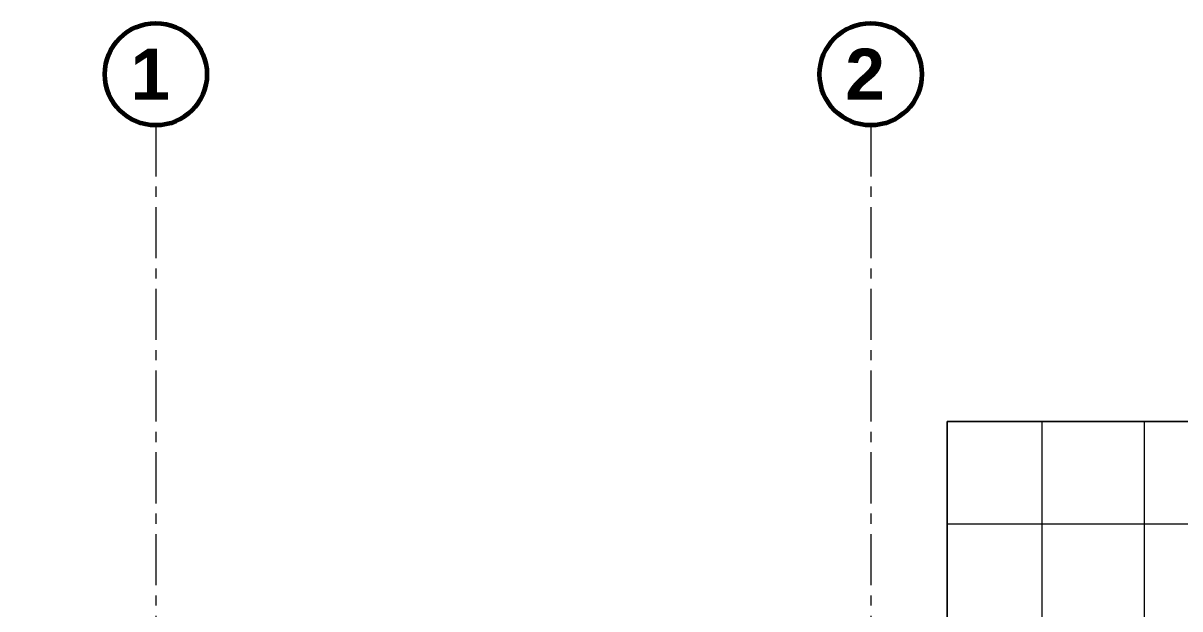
# Model space of a CAD drawing. Header units: inches. Extents: x -38 to 5698, y -33 to 92.
# Drawn here: x 378.02 to 389.35, y 41.17 to 46.9 of the extents above; entities that cross this region are included whole.
import ezdxf

# ---------------------------------------------------------------- set-up
doc = ezdxf.new("R2010")
doc.units = ezdxf.units.IN
doc.header["$MEASUREMENT"] = 0
doc.set_wipeout_variables(frame=1)
doc.linetypes.add('Punto & Raya', pattern=[0.65, 0.5, -0.075, 0, -0.075])
doc.linetypes.add('Wipeout_Contour', pattern=[1, 0, -1])
for name, color, linetype in [('02 _ ARQ _ ALB _ Ejes Generales', 7, 'Continuous'), ('08 _ STR _ EXT _ 07 Losa Aligerada', 7, 'Continuous'), ('Dibujo 2D - General', 7, 'Continuous')]:
    doc.layers.add(name, color=color, linetype=linetype)
doc.styles.add('Estilo_Generado_1', font='swisseb.ttf')

msp = doc.modelspace()

# ---------------------------------------------------------------- linework, layer by layer
at = {"layer": '02 _ ARQ _ ALB _ Ejes Generales', "color": 251, "linetype": 'Punto & Raya', "lineweight": 13}
for p, q in [((379.32, 45.9), (379.32, 2.05)), ((386.32, 45.9), (386.32, 2.05))]:
    msp.add_line(p, q, dxfattribs=at)
at = {"layer": '02 _ ARQ _ ALB _ Ejes Generales', "color": 7, "linetype": 'Continuous', "lineweight": 60}
for centre in [(379.32, 46.4), (386.32, 46.4)]:
    msp.add_circle(centre, 0.5, dxfattribs=at)

# ---------------------------------------------------------------- texts
at = {"layer": '02 _ ARQ _ ALB _ Ejes Generales', "color": 7, "lineweight": 30, "char_height": 0.5, "attachment_point": 1, "style": 'Estilo_Generado_1'}
for s, insert in [('\\A1;{\\pql;\\pt0;\\fSwis721 Ex BT|b1|i0|c0|p34;1}', (379.071, 46.65)), ('\\A1;{\\pql;\\pt0;\\fSwis721 Ex BT|b1|i0|c0|p34;2}', (386.071, 46.65))]:
    msp.add_mtext(s, dxfattribs=dict(at, insert=insert))

# ---------------------------------------------------------------- wipeouts: each hides what was drawn before it
at = {"color": 254, "linetype": 'Wipeout_Contour', "lineweight": 0, "ltscale": 12945.288208}
msp.add_wipeout([(387.07, 43), (392.57, 43), (392.57, 39.9), (387.07, 39.9)], dxfattribs=at).dxf.layer = 'Dibujo 2D - General'

# ---------------------------------------------------------------- next in the draw order: hatches: boundary and pattern name
at = {"layer": 'Dibujo 2D - General', "linetype": 'Continuous', "lineweight": 13}
h = msp.add_hatch(dxfattribs=at)
h.set_pattern_fill('CEMENTO_PULIDO_Y_BRUÑADO_FA', color=251, style=0, pattern_type=2)
h.set_pattern_definition([(0, (370, 6e-09), (0, 1), []), (90, (370, 6e-09), (-1, 0), [])])
h.paths.add_polyline_path([(387.07, 43), (392.57, 43), (392.57, 39.9), (387.07, 39.9)])

# ---------------------------------------------------------------- next in the draw order: linework, layer by layer
at = {"layer": '08 _ STR _ EXT _ 07 Losa Aligerada', "color": 254, "linetype": 'Continuous', "lineweight": 18, "flags": 128}
msp.add_lwpolyline([(401.219, 39.9), (396.135, 39.9), (396.135, 40.6), (396.482, 40.6), (396.482, 40.8), (393.57, 40.8), (393.57, 39.9), (392.57, 39.9), (392.57, 43), (387.07, 43), (387.07, 39.9), (386.07, 39.9), (386.07, 40.8), (381.12, 40.8), (381.12, 40.95), (378.02, 40.95), (378.02, 37.85), (379.07, 37.85), (379.07, 33.82), (378.17, 33.82), (378.17, 6.3)], dxfattribs=at)
at = {"layer": 'Dibujo 2D - General', "color": 251, "linetype": 'Continuous', "lineweight": 13, "flags": 128}
msp.add_lwpolyline([(387.07, 43), (392.57, 43), (392.57, 39.9), (387.07, 39.9)], close=True, dxfattribs=at)

doc.saveas('drawing.dxf')
